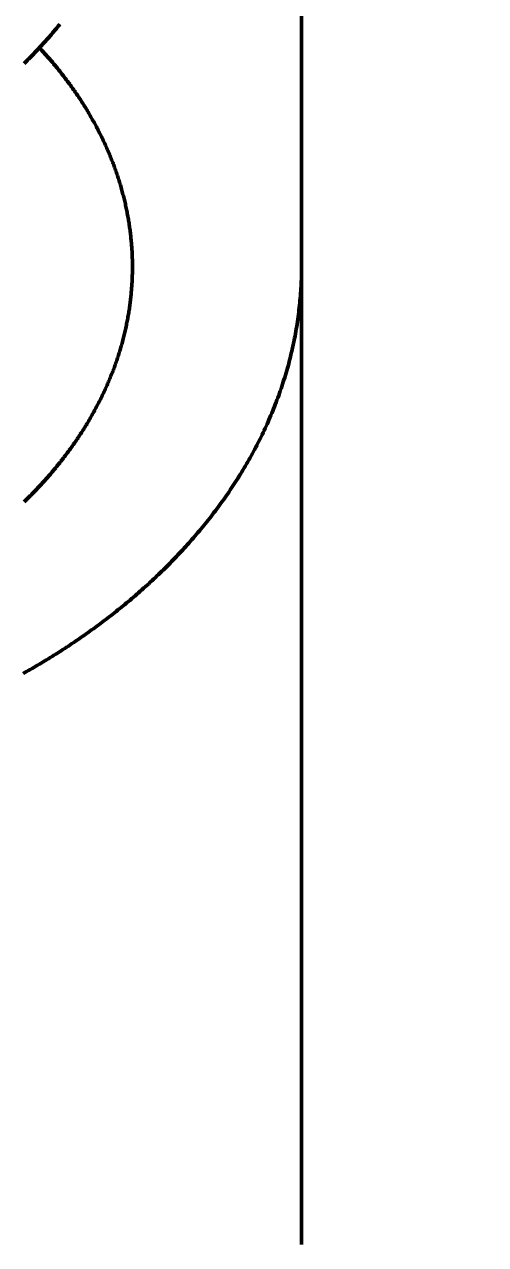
# Model space of a CAD drawing. Header units: millimetres. Extents: x 0 to 1682, y 0 to 1188.
# Drawn here: x 1165.44 to 1173.62, y 762.21 to 783.86 of the extents above; entities that cross this region are included whole.
import ezdxf

# ---------------------------------------------------------------- set-up
doc = ezdxf.new("R2010")
doc.units = ezdxf.units.MM
doc.layers.get('Defpoints').update_dxf_attribs({"lineweight": 50})
doc.layers.add('尺寸', color=7, linetype='Continuous', lineweight=25)
doc.layers.add('粗实线', color=7, linetype='Continuous', lineweight=50)
doc.styles.add('gbeitc', font='gbeitc.shx', dxfattribs={"bigfont": 'gbcbig.shx'})
doc.dimstyles.new('gbeitc', dxfattribs={"dimtxt": 5, "dimasz": 3.125, "dimexe": 1.25, "dimexo": 0.625, "dimtad": 1, "dimdec": 0, "dimdsep": 46, "dimtxsty": 'gbeitc', "dimcen": 2.5, "dimadec": 0, "dimazin": 0, "dimtfac": 1, "dimtdec": 3, "dimtmove": 0, "dimatfit": 3, "dimfxl": 1, "dimarcsym": 0})

# ---------------------------------------------------------------- blocks, each defined once
blk = doc.blocks.new('*D8')
at = {"layer": 'Defpoints', "color": 0, "lineweight": 25, "transparency": 16777216}
for p in [(967.352, 871.547), (1399.352, 871.547), (1399.352, 642.292)]:
    blk.add_point(p, dxfattribs=at)
at = {"layer": '尺寸', "color": 0, "lineweight": -2, "transparency": 16777216}
for p, q in [((967.352, 870.922), (967.352, 641.042)), ((1399.352, 870.922), (1399.352, 641.042)), ((970.477, 642.292), (1396.227, 642.292))]:
    blk.add_line(p, q, dxfattribs=at)
at = {"layer": '尺寸', "color": 0, "lineweight": 25, "transparency": 16777216}
for points in [[(970.477, 642.812), (970.477, 641.771), (967.352, 642.292)], [(1396.227, 642.812), (1396.227, 641.771), (1399.352, 642.292)]]:
    blk.add_solid(points, dxfattribs=at)
at = {"layer": '尺寸', "color": 0, "transparency": 16777216, "insert": (1183.352, 646.417), "char_height": 7, "attachment_point": 5, "style": 'gbeitc'}
blk.add_mtext('432', dxfattribs=at)

msp = doc.modelspace()

# ---------------------------------------------------------------- linework, layer by layer
at = {"layer": '粗实线'}
msp.add_line((1170.352, 790.238), (1170.352, 762.214), dxfattribs=at)
for points in [[(1165.431, 783.168), (1165.448, 783.184), (1165.466, 783.201), (1165.483, 783.218), (1165.5, 783.235), (1165.517, 783.252), (1165.534, 783.269), (1165.551, 783.286), (1165.567, 783.303), (1165.584, 783.32), (1165.601, 783.337), (1165.618, 783.355), (1165.634, 783.372), (1165.651, 783.389), (1165.668, 783.407), (1165.684, 783.425), (1165.701, 783.442), (1165.717, 783.46), (1165.733, 783.478), (1165.75, 783.495), (1165.766, 783.513), (1165.782, 783.531), (1165.799, 783.549), (1165.815, 783.567), (1165.831, 783.585), (1165.847, 783.604), (1165.863, 783.622), (1165.879, 783.64), (1165.895, 783.659), (1165.91, 783.677), (1165.926, 783.696), (1165.942, 783.714), (1165.958, 783.733), (1165.973, 783.752), (1165.989, 783.77), (1166.004, 783.789), (1166.02, 783.808), (1166.035, 783.827), (1166.05, 783.846), (1166.066, 783.865)], [(1165.435, 775.393), (1165.452, 775.41), (1165.469, 775.426), (1165.486, 775.443), (1165.503, 775.46), (1165.52, 775.477), (1165.537, 775.494), (1165.554, 775.511), (1165.571, 775.528), (1165.588, 775.546), (1165.604, 775.563), (1165.621, 775.58), (1165.638, 775.598), (1165.655, 775.615), (1165.671, 775.632), (1165.688, 775.65), (1165.704, 775.668), (1165.721, 775.685), (1165.737, 775.703), (1165.753, 775.721), (1165.77, 775.739), (1165.786, 775.757), (1165.802, 775.775), (1165.818, 775.793), (1165.834, 775.811), (1165.85, 775.829), (1165.866, 775.848), (1165.882, 775.866), (1165.898, 775.884), (1165.914, 775.903), (1165.93, 775.921), (1165.945, 775.94), (1165.961, 775.959), (1165.977, 775.977), (1165.992, 775.996), (1166.008, 776.015), (1166.023, 776.034), (1166.038, 776.053), (1166.054, 776.072), (1166.069, 776.091), (1166.084, 776.11), (1166.099, 776.129), (1166.114, 776.149), (1166.129, 776.168), (1166.144, 776.187), (1166.159, 776.207), (1166.174, 776.226), (1166.188, 776.246), (1166.203, 776.266), (1166.218, 776.285), (1166.232, 776.305), (1166.247, 776.325), (1166.261, 776.345), (1166.275, 776.365), (1166.29, 776.385), (1166.304, 776.405), (1166.318, 776.425), (1166.332, 776.445), (1166.346, 776.465), (1166.36, 776.486), (1166.374, 776.506), (1166.388, 776.526), (1166.401, 776.547), (1166.415, 776.567), (1166.428, 776.588), (1166.442, 776.609), (1166.455, 776.629), (1166.469, 776.65), (1166.482, 776.671), (1166.495, 776.692), (1166.508, 776.713), (1166.521, 776.734), (1166.534, 776.755), (1166.547, 776.776), (1166.56, 776.797), (1166.572, 776.819), (1166.585, 776.84), (1166.597, 776.861), (1166.61, 776.883), (1166.622, 776.904), (1166.634, 776.926), (1166.646, 776.947), (1166.659, 776.969), (1166.671, 776.99), (1166.682, 777.012), (1166.694, 777.034), (1166.706, 777.056), (1166.718, 777.078), (1166.729, 777.1), (1166.741, 777.122), (1166.752, 777.144), (1166.763, 777.166), (1166.775, 777.188), (1166.786, 777.21), (1166.797, 777.232), (1166.808, 777.255), (1166.818, 777.277), (1166.829, 777.299), (1166.84, 777.322), (1166.85, 777.344), (1166.861, 777.367), (1166.871, 777.389), (1166.881, 777.412), (1166.892, 777.435), (1166.902, 777.458), (1166.912, 777.48), (1166.921, 777.503), (1166.931, 777.526), (1166.941, 777.549), (1166.95, 777.572), (1166.96, 777.595), (1166.969, 777.618), (1166.978, 777.641), (1166.988, 777.664), (1166.997, 777.687), (1167.006, 777.711), (1167.014, 777.734), (1167.023, 777.757), (1167.032, 777.781), (1167.04, 777.804), (1167.049, 777.827), (1167.057, 777.851), (1167.065, 777.874), (1167.073, 777.898), (1167.081, 777.922), (1167.089, 777.945), (1167.097, 777.969), (1167.105, 777.993), (1167.112, 778.016), (1167.12, 778.04), (1167.127, 778.064), (1167.134, 778.088), (1167.141, 778.112), (1167.148, 778.135), (1167.155, 778.159), (1167.162, 778.183), (1167.169, 778.207), (1167.175, 778.231), (1167.182, 778.256), (1167.188, 778.28), (1167.194, 778.304), (1167.2, 778.328), (1167.206, 778.352), (1167.212, 778.376), (1167.218, 778.401), (1167.224, 778.425), (1167.229, 778.449), (1167.234, 778.474), (1167.24, 778.498), (1167.245, 778.522), (1167.25, 778.547), (1167.255, 778.571), (1167.26, 778.596), (1167.264, 778.62), (1167.269, 778.645), (1167.273, 778.669), (1167.278, 778.694), (1167.282, 778.718), (1167.286, 778.743), (1167.29, 778.767), (1167.294, 778.792), (1167.298, 778.817), (1167.301, 778.841), (1167.305, 778.866), (1167.308, 778.891), (1167.311, 778.916), (1167.314, 778.94), (1167.317, 778.965), (1167.32, 778.99), (1167.323, 779.015), (1167.326, 779.039), (1167.328, 779.064), (1167.331, 779.089), (1167.333, 779.114), (1167.335, 779.139), (1167.337, 779.164), (1167.339, 779.188), (1167.341, 779.213), (1167.342, 779.238), (1167.344, 779.263), (1167.345, 779.288), (1167.346, 779.313), (1167.348, 779.338), (1167.349, 779.363), (1167.35, 779.388), (1167.35, 779.412), (1167.351, 779.437), (1167.352, 779.462), (1167.352, 779.487), (1167.352, 779.512), (1167.352, 779.537), (1167.352, 779.562), (1167.352, 779.587), (1167.352, 779.612), (1167.352, 779.637), (1167.351, 779.662), (1167.351, 779.687), (1167.35, 779.712), (1167.349, 779.737), (1167.348, 779.761), (1167.347, 779.786), (1167.346, 779.811), (1167.345, 779.836), (1167.343, 779.861), (1167.342, 779.886), (1167.34, 779.911), (1167.338, 779.936), (1167.336, 779.961), (1167.334, 779.985), (1167.332, 780.01), (1167.33, 780.035), (1167.327, 780.06), (1167.325, 780.085), (1167.322, 780.109), (1167.319, 780.134), (1167.316, 780.159), (1167.313, 780.184), (1167.31, 780.208), (1167.307, 780.233), (1167.303, 780.258), (1167.3, 780.283), (1167.296, 780.307), (1167.292, 780.332), (1167.288, 780.356), (1167.284, 780.381), (1167.28, 780.406), (1167.276, 780.43), (1167.271, 780.455), (1167.267, 780.479), (1167.262, 780.504), (1167.258, 780.528), (1167.253, 780.553), (1167.248, 780.577), (1167.243, 780.602), (1167.237, 780.626), (1167.232, 780.65), (1167.227, 780.675), (1167.221, 780.699), (1167.215, 780.723), (1167.21, 780.747), (1167.204, 780.772), (1167.198, 780.796), (1167.192, 780.82), (1167.185, 780.844), (1167.179, 780.868), (1167.172, 780.892), (1167.166, 780.916), (1167.159, 780.94), (1167.152, 780.964), (1167.145, 780.988), (1167.138, 781.012), (1167.131, 781.036), (1167.124, 781.06), (1167.117, 781.084), (1167.109, 781.107), (1167.101, 781.131), (1167.094, 781.155), (1167.086, 781.178), (1167.078, 781.202), (1167.07, 781.226), (1167.062, 781.249), (1167.054, 781.273), (1167.045, 781.296), (1167.037, 781.32), (1167.028, 781.343), (1167.02, 781.366), (1167.011, 781.39), (1167.002, 781.413), (1166.993, 781.436), (1166.984, 781.459), (1166.975, 781.482), (1166.965, 781.505), (1166.956, 781.528), (1166.946, 781.551), (1166.937, 781.574), (1166.927, 781.597), (1166.917, 781.62), (1166.907, 781.643), (1166.897, 781.666), (1166.887, 781.688), (1166.877, 781.711), (1166.867, 781.734), (1166.856, 781.756), (1166.846, 781.779), (1166.835, 781.801), (1166.825, 781.824), (1166.814, 781.846), (1166.803, 781.868), (1166.792, 781.891), (1166.781, 781.913), (1166.77, 781.935), (1166.759, 781.957), (1166.747, 781.979), (1166.736, 782.001), (1166.724, 782.023), (1166.713, 782.045), (1166.701, 782.067), (1166.689, 782.089), (1166.677, 782.111), (1166.666, 782.132), (1166.653, 782.154), (1166.641, 782.176), (1166.629, 782.197), (1166.617, 782.219), (1166.604, 782.24), (1166.592, 782.261), (1166.579, 782.283), (1166.567, 782.304), (1166.554, 782.325), (1166.541, 782.346), (1166.529, 782.367), (1166.516, 782.389), (1166.503, 782.41), (1166.489, 782.43), (1166.476, 782.451), (1166.463, 782.472), (1166.45, 782.493), (1166.436, 782.514), (1166.423, 782.534), (1166.409, 782.555), (1166.396, 782.575), (1166.382, 782.596), (1166.368, 782.616), (1166.354, 782.637), (1166.34, 782.657), (1166.326, 782.677), (1166.312, 782.697), (1166.298, 782.717), (1166.284, 782.737), (1166.269, 782.757), (1166.255, 782.777), (1166.241, 782.797), (1166.226, 782.817), (1166.212, 782.837), (1166.197, 782.856), (1166.182, 782.876), (1166.168, 782.896), (1166.153, 782.915), (1166.138, 782.934), (1166.123, 782.954), (1166.108, 782.973), (1166.093, 782.992), (1166.078, 783.012), (1166.062, 783.031), (1166.047, 783.05), (1166.032, 783.069), (1166.016, 783.088), (1166.001, 783.107), (1165.986, 783.125), (1165.97, 783.144), (1165.954, 783.163), (1165.939, 783.182), (1165.923, 783.2), (1165.907, 783.219), (1165.891, 783.237), (1165.875, 783.255), (1165.859, 783.274), (1165.843, 783.292), (1165.827, 783.31), (1165.811, 783.328), (1165.795, 783.346), (1165.779, 783.364), (1165.763, 783.382), (1165.746, 783.4), (1165.73, 783.418), (1165.714, 783.436), (1165.704, 783.446)], [(1165.412, 772.344), (1165.444, 772.362), (1165.476, 772.38), (1165.509, 772.399), (1165.541, 772.417), (1165.573, 772.436), (1165.606, 772.454), (1165.638, 772.473), (1165.67, 772.492), (1165.702, 772.511), (1165.735, 772.53), (1165.767, 772.55), (1165.799, 772.569), (1165.831, 772.589), (1165.863, 772.608), (1165.896, 772.628), (1165.928, 772.648), (1165.96, 772.668), (1165.992, 772.688), (1166.024, 772.708), (1166.056, 772.729), (1166.088, 772.749), (1166.12, 772.77), (1166.152, 772.791), (1166.184, 772.811), (1166.216, 772.832), (1166.248, 772.853), (1166.28, 772.875), (1166.312, 772.896), (1166.344, 772.918), (1166.375, 772.939), (1166.407, 772.961), (1166.439, 772.983), (1166.471, 773.005), (1166.502, 773.027), (1166.534, 773.049), (1166.566, 773.071), (1166.597, 773.094), (1166.629, 773.117), (1166.66, 773.139), (1166.692, 773.162), (1166.723, 773.185), (1166.754, 773.208), (1166.786, 773.232), (1166.817, 773.255), (1166.848, 773.279), (1166.879, 773.302), (1166.91, 773.326), (1166.942, 773.35), (1166.973, 773.374), (1167.004, 773.398), (1167.034, 773.423), (1167.065, 773.447), (1167.096, 773.472), (1167.127, 773.496), (1167.158, 773.521), (1167.188, 773.546), (1167.219, 773.571), (1167.25, 773.597), (1167.28, 773.622), (1167.31, 773.648), (1167.341, 773.673), (1167.371, 773.699), (1167.401, 773.725), (1167.431, 773.751), (1167.462, 773.777), (1167.492, 773.804), (1167.522, 773.83), (1167.551, 773.857), (1167.581, 773.884), (1167.611, 773.91), (1167.641, 773.938), (1167.67, 773.965), (1167.7, 773.992), (1167.729, 774.019), (1167.759, 774.047), (1167.788, 774.075), (1167.817, 774.103), (1167.846, 774.131), (1167.875, 774.159), (1167.904, 774.187), (1167.933, 774.216), (1167.962, 774.244), (1167.99, 774.273), (1168.019, 774.302), (1168.047, 774.331), (1168.076, 774.36), (1168.104, 774.389), (1168.132, 774.419), (1168.16, 774.448), (1168.188, 774.478), (1168.216, 774.508), (1168.244, 774.538), (1168.271, 774.568), (1168.299, 774.598), (1168.326, 774.628), (1168.353, 774.659), (1168.381, 774.69), (1168.408, 774.72), (1168.435, 774.751), (1168.461, 774.782), (1168.488, 774.814), (1168.515, 774.845), (1168.541, 774.876), (1168.568, 774.908), (1168.594, 774.94), (1168.62, 774.972), (1168.646, 775.004), (1168.672, 775.036), (1168.697, 775.068), (1168.723, 775.101), (1168.748, 775.133), (1168.774, 775.166), (1168.799, 775.199), (1168.824, 775.232), (1168.849, 775.265), (1168.873, 775.298), (1168.898, 775.332), (1168.922, 775.365), (1168.947, 775.399), (1168.971, 775.433), (1168.995, 775.467), (1169.019, 775.501), (1169.042, 775.535), (1169.066, 775.569), (1169.089, 775.604), (1169.112, 775.638), (1169.135, 775.673), (1169.158, 775.708), (1169.181, 775.743), (1169.203, 775.778), (1169.226, 775.813), (1169.248, 775.849), (1169.27, 775.884), (1169.292, 775.92), (1169.313, 775.955), (1169.335, 775.991), (1169.356, 776.027), (1169.377, 776.063), (1169.398, 776.1), (1169.419, 776.136), (1169.439, 776.172), (1169.46, 776.209), (1169.48, 776.246), (1169.5, 776.282), (1169.52, 776.319), (1169.539, 776.356), (1169.559, 776.394), (1169.578, 776.431), (1169.597, 776.468), (1169.616, 776.506), (1169.634, 776.543), (1169.652, 776.581), (1169.671, 776.619), (1169.689, 776.657), (1169.706, 776.695), (1169.724, 776.733), (1169.741, 776.771), (1169.758, 776.81), (1169.775, 776.848), (1169.792, 776.887), (1169.808, 776.925), (1169.825, 776.964), (1169.841, 777.003), (1169.857, 777.042), (1169.872, 777.081), (1169.887, 777.12), (1169.903, 777.159), (1169.917, 777.199), (1169.932, 777.238), (1169.947, 777.278), (1169.961, 777.317), (1169.975, 777.357), (1169.988, 777.397), (1170.002, 777.437), (1170.015, 777.477), (1170.028, 777.517), (1170.041, 777.557), (1170.054, 777.597), (1170.066, 777.637), (1170.078, 777.678), (1170.09, 777.718), (1170.101, 777.759), (1170.113, 777.799), (1170.124, 777.84), (1170.134, 777.88), (1170.145, 777.921), (1170.155, 777.962), (1170.165, 778.003), (1170.175, 778.044), (1170.185, 778.085), (1170.194, 778.126), (1170.203, 778.167), (1170.212, 778.208), (1170.22, 778.25), (1170.229, 778.291), (1170.237, 778.332), (1170.244, 778.374), (1170.252, 778.415), (1170.259, 778.457), (1170.266, 778.498), (1170.273, 778.54), (1170.279, 778.582), (1170.285, 778.623), (1170.291, 778.665), (1170.297, 778.707), (1170.302, 778.749), (1170.307, 778.79), (1170.312, 778.832), (1170.317, 778.874), (1170.321, 778.916), (1170.325, 778.958), (1170.329, 779), (1170.332, 779.042), (1170.335, 779.084), (1170.338, 779.126), (1170.341, 779.168), (1170.343, 779.21), (1170.345, 779.252), (1170.347, 779.294), (1170.349, 779.336), (1170.35, 779.379), (1170.351, 779.421), (1170.352, 779.463), (1170.352, 779.505), (1170.352, 779.547), (1170.352, 779.557)]]:
    msp.add_lwpolyline(points, dxfattribs=at)

# ---------------------------------------------------------------- dimensions: what is measured, and where the dimension line sits
at = {"layer": '尺寸'}
dim = msp.add_linear_dim(base=(1399.352, 642.292), p1=(967.352, 871.547), p2=(1399.352, 871.547), text='432', dimstyle='gbeitc', override={"dimtxt": 7, "dimpost": '<>'}, dxfattribs=at)
dim.commit()
dim.dimension.update_dxf_attribs({"geometry": '*D8', "text_midpoint": (1183.352, 646.417)})

doc.saveas('drawing.dxf')
